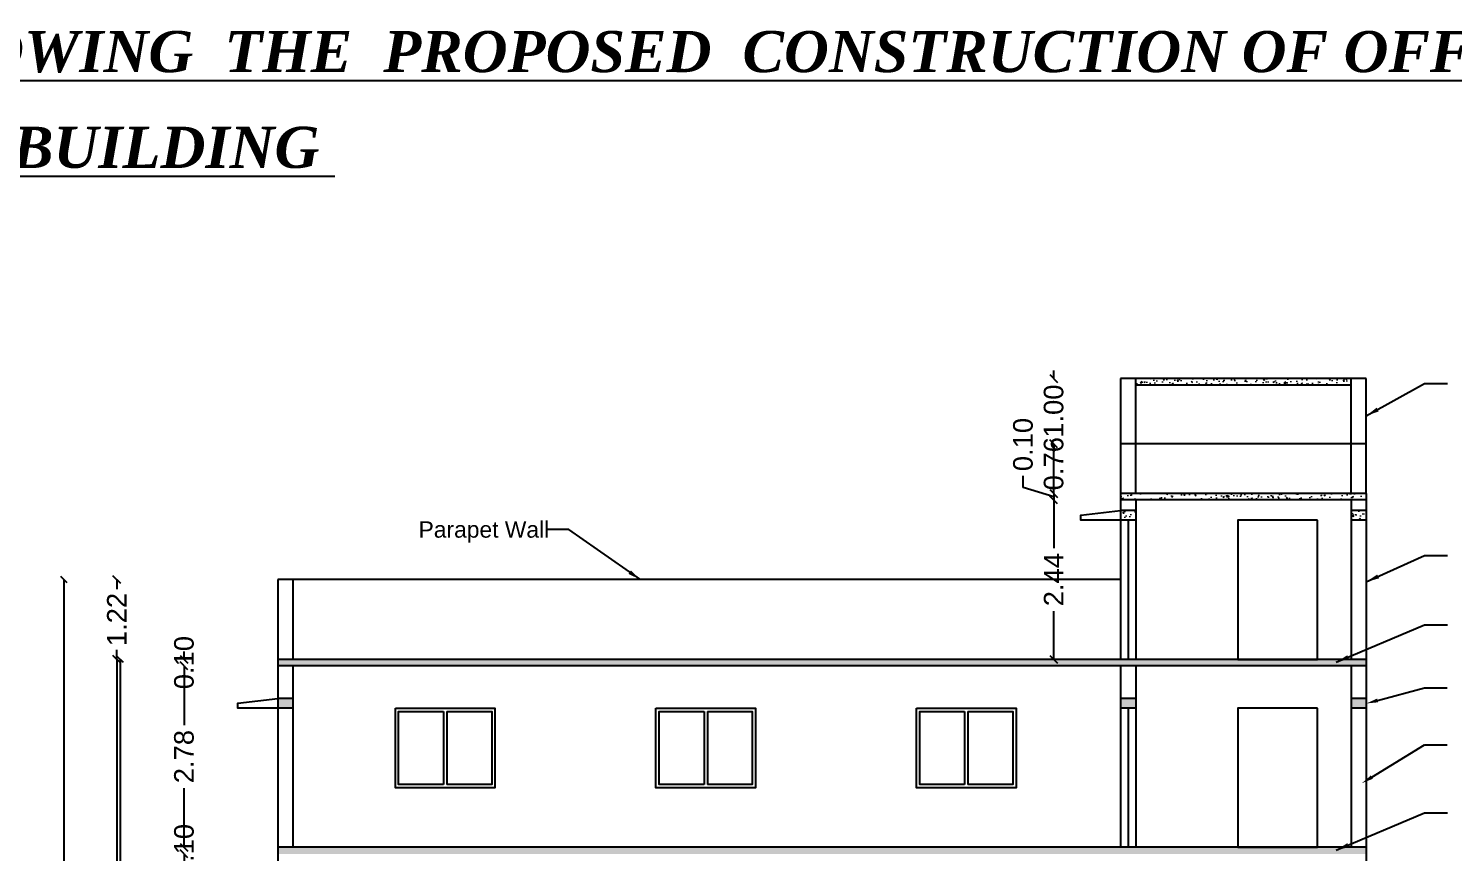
# Model space of a CAD drawing. Header units: metres. Extents: x 27 to 171, y 4 to 129.
# Drawn here: x 111.83 to 133.64, y 62.32 to 74.94 of the extents above; entities that cross this region are included whole.
import ezdxf
from ezdxf import colors
from ezdxf.entities.mleader import LeaderData, LeaderLine
from ezdxf.math import Vec2, Vec3

# ---------------------------------------------------------------- set-up
doc = ezdxf.new("R2010")
doc.units = ezdxf.units.M
doc.header["$MEASUREMENT"] = 0
for name, color, linetype in [('BLK_1_HT_OF_BLDG', 5, 'Continuous'), ('BLK_1_PARAPET_HT', 233, 'Continuous'), ('BLK_1_ROOF_WATER_TA1NK_HT', 235, 'Continuous'), ('BLK_1_STAIR_HEADROOM', 1, 'Continuous'), ('BLK_1_TOTAL_HEIGHT', 21, 'Continuous')]:
    doc.layers.add(name, color=color, linetype=linetype)
doc.styles.get("Standard").update_dxf_attribs({"font": 'arial.ttf'})
doc.styles.add('style3', font='timesbi.ttf', dxfattribs={"height": 0.23})
doc.dimstyles.get("Standard").update_dxf_attribs({"dimtxt": 0.3, "dimasz": 0.12, "dimexe": 0.18, "dimexo": 0.0625, "dimgap": 0.09, "dimtad": 0, "dimzin": 0, "dimdsep": 46, "dimtxsty": 'Standard', "dimblk": 'OBLIQUE', "dimcen": 0.09, "dimse1": 1, "dimse2": 1, "dimadec": 0, "dimazin": 0, "dimtfac": 1, "dimtofl": 0, "dimtmove": 0, "dimatfit": 3, "dimfxl": 0, "dimtolj": 1, "dimtzin": 0, "dimarcsym": 0})
doc.dimstyles.new('STANDARD$0', dxfattribs={"dimtxt": 7, "dimasz": 3, "dimexe": 3, "dimexo": 1, "dimgap": 1.5, "dimtad": 1, "dimdec": 1, "dimzin": 1, "dimdsep": 46, "dimlunit": 4, "dimtxsty": 'Standard', "dimblk": 'OBLIQUE', "dimcen": 0.09375, "dimdle": 1, "dimclrd": 8, "dimclre": 8, "dimclrt": 7, "dimadec": 1, "dimazin": 0, "dimtfac": 1, "dimtdec": 1, "dimtix": 1, "dimtmove": 2, "dimatfit": 3, "dimldrblk": 'ARCHTICK', "dimfxl": 0, "dimfrac": 2, "dimtolj": 1, "dimtzin": 0, "dimarcsym": 0})
doc.dimstyles.new('STANDARD_WS', dxfattribs={"dimtxt": 0.3, "dimasz": 0.1, "dimexe": 0.18, "dimexo": 0.0625, "dimgap": 0.09, "dimtad": 0, "dimzin": 0, "dimdsep": 46, "dimtxsty": 'Standard', "dimblk": 'OBLIQUE', "dimcen": 0.09, "dimse1": 1, "dimse2": 1, "dimadec": 0, "dimazin": 0, "dimtfac": 1, "dimtofl": 0, "dimtmove": 0, "dimatfit": 3, "dimfxl": 0, "dimtolj": 1, "dimtzin": 0, "dimarcsym": 0})
pattern_1 = [(50, (862.87368, -8354.73341), (0.2151780548, -0.0188256405), [0.0225, -0.2475]), (355, (862.87368, -8354.7334), (-0.0416254, 0.22565764), [0.018, -0.198]), (100.4514445, (862.89162, -8354.73498), (0.173552654, 0.2068319973), [0.0191220576, -0.2103426336]), (46.1842, (862.87368, -8354.6734), (0.320172399, -0.049655784), [0.03375, -0.37125]), (96.6356355, (862.90037, -8354.67755), (0.280398584, 0.29223558), [0.028683103, -0.315514128]), (351.184164, (862.8737, -8354.6734), (0.280398584, 0.29223558), [0.027, -0.297]), (21, (862.90368, -8354.68841), (0.1790721156, -0.1207856672), [0.0225, -0.2475]), (326, (862.90368, -8354.6884), (0.0729945996, 0.2175450135), [0.018, -0.198]), (71.4514447, (862.9186, -8354.69847), (0.252066713, 0.096759346), [0.019122057, -0.2103426336]), (37.5, (862.873685, -8354.73341), (0.0036479566, 0.09986815615), [0, -0.1956, 0, -0.201, 0, -0.19875]), (7.5, (862.87368, -8354.73341), (0.0789208612, 0.1183235136), [0, -0.1146, 0, -0.1911, 0, -0.07575]), (327.5, (862.806785, -8354.73341), (0.16014673085, -0.0067664615), [0, -0.075, 0, -0.234, 0, -0.3105]), (317.5, (862.77678, -8354.73341), (0.1749558508, 0.0300314947), [0, -0.0975, 0, -0.1554, 0, -0.2205])]

# ---------------------------------------------------------------- blocks, each defined once
blk = doc.blocks.new('_Oblique')
at = {"color": 0, "linetype": 'ByBlock', "lineweight": -2}
blk.add_line((-0.5, -0.5), (0.5, 0.5), dxfattribs=at)
blk = doc.blocks.new('*D9')
at = {"layer": 'BLK_1_HT_OF_BLDG', "color": 0, "lineweight": -2}
for p, q in [((113.183, 65.279), (113.183, 59.918)), ((113.183, 53.324), (113.183, 58.754))]:
    blk.add_line(p, q, dxfattribs=at)
at = {"layer": 'Defpoints', "color": 0}
for p in [(113.183, 65.279), (115.646, 65.279), (115.646, 53.324)]:
    blk.add_point(p, dxfattribs=at)
at = {"layer": 'BLK_1_HT_OF_BLDG', "color": 0, "lineweight": -2, "xscale": 0.12, "yscale": 0.12, "zscale": 0.12}
for p, rotation in [((113.183, 65.279), 90), ((113.183, 53.324), 270)]:
    blk.add_blockref('_Oblique', p, dxfattribs=dict(at, rotation=rotation))
at = {"layer": 'BLK_1_HT_OF_BLDG', "color": 0, "insert": (113.183, 59.336), "char_height": 0.3, "attachment_point": 5, "rotation": 90}
blk.add_mtext('\\A1;11.96', dxfattribs=at)
blk = doc.blocks.new('*D15')
at = {"color": 0, "lineweight": -2}
for p, q in [((114.212, 62.301), (114.212, 61.395)), ((114.212, 59.524), (114.212, 60.43))]:
    blk.add_line(p, q, dxfattribs=at)
at = {"layer": 'Defpoints', "color": 0}
for p in [(114.212, 62.301), (115.646, 62.301), (115.646, 59.524)]:
    blk.add_point(p, dxfattribs=at)
at = {"color": 0, "lineweight": -2, "xscale": 0.12, "yscale": 0.12, "zscale": 0.12}
for p, rotation in [((114.212, 62.301), 90), ((114.212, 59.524), 270)]:
    blk.add_blockref('_Oblique', p, dxfattribs=dict(at, rotation=rotation))
at = {"color": 0, "insert": (114.212, 60.913), "char_height": 0.3, "attachment_point": 5, "rotation": 90}
blk.add_mtext('\\A1;2.78', dxfattribs=at)
blk = doc.blocks.new('*D16')
at = {"color": 0, "lineweight": -2}
for p, q in [((114.212, 62.401), (114.212, 62.521)), ((114.212, 62.301), (114.212, 62.181))]:
    blk.add_line(p, q, dxfattribs=at)
at = {"layer": 'Defpoints', "color": 0}
for p in [(114.212, 62.401), (115.646, 62.401), (115.646, 62.301)]:
    blk.add_point(p, dxfattribs=at)
at = {"color": 0, "lineweight": -2, "xscale": 0.12, "yscale": 0.12, "zscale": 0.12}
for p, rotation in [((114.212, 62.401), 270), ((114.212, 62.301), 90)]:
    blk.add_blockref('_Oblique', p, dxfattribs=dict(at, rotation=rotation))
at = {"color": 0, "insert": (114.212, 62.351), "char_height": 0.3, "attachment_point": 5, "rotation": 90}
blk.add_mtext('\\A1;0.10', dxfattribs=at)
blk = doc.blocks.new('*D17')
at = {"color": 0, "lineweight": -2}
for p, q in [((114.212, 65.179), (114.212, 64.273)), ((114.212, 62.401), (114.212, 63.308))]:
    blk.add_line(p, q, dxfattribs=at)
at = {"layer": 'Defpoints', "color": 0}
for p in [(114.212, 65.179), (115.646, 65.179), (115.646, 62.401)]:
    blk.add_point(p, dxfattribs=at)
at = {"color": 0, "lineweight": -2, "xscale": 0.12, "yscale": 0.12, "zscale": 0.12}
for p, rotation in [((114.212, 65.179), 90), ((114.212, 62.401), 270)]:
    blk.add_blockref('_Oblique', p, dxfattribs=dict(at, rotation=rotation))
at = {"color": 0, "insert": (114.212, 63.79), "char_height": 0.3, "attachment_point": 5, "rotation": 90}
blk.add_mtext('\\A1;2.78', dxfattribs=at)
blk = doc.blocks.new('*D18')
at = {"color": 0, "lineweight": -2}
for p, q in [((114.212, 65.279), (114.212, 65.399)), ((114.212, 65.179), (114.212, 65.059))]:
    blk.add_line(p, q, dxfattribs=at)
at = {"layer": 'Defpoints', "color": 0}
for p in [(114.212, 65.279), (115.646, 65.279), (115.646, 65.179)]:
    blk.add_point(p, dxfattribs=at)
at = {"color": 0, "lineweight": -2, "xscale": 0.12, "yscale": 0.12, "zscale": 0.12}
for p, rotation in [((114.212, 65.279), 270), ((114.212, 65.179), 90)]:
    blk.add_blockref('_Oblique', p, dxfattribs=dict(at, rotation=rotation))
at = {"color": 0, "insert": (114.212, 65.229), "char_height": 0.3, "attachment_point": 5, "rotation": 90}
blk.add_mtext('\\A1;0.10', dxfattribs=at)
blk = doc.blocks.new('*D19')
at = {"layer": 'BLK_1_PARAPET_HT', "color": 0, "lineweight": -2}
for p, q in [((113.183, 66.499), (113.183, 66.353)), ((113.183, 65.279), (113.183, 65.425))]:
    blk.add_line(p, q, dxfattribs=at)
at = {"layer": 'Defpoints', "color": 0}
for p in [(113.183, 66.499), (119.406, 66.499), (115.646, 65.279)]:
    blk.add_point(p, dxfattribs=at)
at = {"layer": 'BLK_1_PARAPET_HT', "color": 0, "lineweight": -2, "xscale": 0.12, "yscale": 0.12, "zscale": 0.12}
for p, rotation in [((113.183, 66.499), 90), ((113.183, 65.279), 270)]:
    blk.add_blockref('_Oblique', p, dxfattribs=dict(at, rotation=rotation))
at = {"layer": 'BLK_1_PARAPET_HT', "color": 0, "insert": (113.183, 65.889), "char_height": 0.3, "attachment_point": 5, "rotation": 90}
blk.add_mtext('\\A1;1.22', dxfattribs=at)
blk = doc.blocks.new('*D124')
at = {"color": 0, "lineweight": -2}
blk.add_line((127.523, 67.819), (127.523, 68.579), dxfattribs=at)
at = {"layer": 'Defpoints', "color": 0}
for p in [(127.523, 68.579), (128.548, 68.579), (128.548, 67.819)]:
    blk.add_point(p, dxfattribs=at)
at = {"color": 0, "lineweight": -2, "xscale": 0.12, "yscale": 0.12, "zscale": 0.12}
for p, rotation in [((127.523, 68.579), 90), ((127.523, 67.819), 270)]:
    blk.add_blockref('_Oblique', p, dxfattribs=dict(at, rotation=rotation))
at = {"color": 0, "insert": (127.523, 68.274), "char_height": 0.3, "attachment_point": 5, "rotation": 90}
blk.add_mtext('\\A1;0.76', dxfattribs=at)
blk = doc.blocks.new('*D125')
at = {"layer": 'BLK_1_ROOF_WATER_TA1NK_HT', "color": 0, "lineweight": -2}
for p, q in [((127.523, 69.579), (127.523, 69.699)), ((127.523, 68.579), (127.523, 68.459))]:
    blk.add_line(p, q, dxfattribs=at)
at = {"layer": 'Defpoints', "color": 0}
for p in [(127.523, 69.579), (128.548, 69.579), (128.548, 68.579)]:
    blk.add_point(p, dxfattribs=at)
at = {"layer": 'BLK_1_ROOF_WATER_TA1NK_HT', "color": 0, "lineweight": -2, "xscale": 0.12, "yscale": 0.12, "zscale": 0.12}
for p, rotation in [((127.523, 69.579), 270), ((127.523, 68.579), 90)]:
    blk.add_blockref('_Oblique', p, dxfattribs=dict(at, rotation=rotation))
at = {"layer": 'BLK_1_ROOF_WATER_TA1NK_HT', "color": 0, "insert": (127.523, 69.079), "char_height": 0.3, "attachment_point": 5, "rotation": 90}
blk.add_mtext('\\A1;1.00', dxfattribs=at)
blk = doc.blocks.new('*D126')
at = {"color": 0, "lineweight": -2}
for p, q in [((127.054, 67.909), (127.054, 68.089)), ((127.523, 67.769), (127.054, 67.909)), ((127.523, 67.819), (127.523, 67.939)), ((127.523, 67.819), (127.523, 67.719)), ((127.523, 67.719), (127.523, 67.599))]:
    blk.add_line(p, q, dxfattribs=at)
at = {"layer": 'Defpoints', "color": 0}
for p in [(127.523, 67.719), (128.548, 67.819), (128.548, 67.719)]:
    blk.add_point(p, dxfattribs=at)
at = {"color": 0, "lineweight": -2, "xscale": 0.12, "yscale": 0.12, "zscale": 0.12}
for p, rotation in [((127.523, 67.819), 270), ((127.523, 67.719), 90)]:
    blk.add_blockref('_Oblique', p, dxfattribs=dict(at, rotation=rotation))
at = {"color": 0, "insert": (127.054, 68.568), "char_height": 0.3, "attachment_point": 5, "rotation": 90}
blk.add_mtext('\\A1;0.10', dxfattribs=at)
blk = doc.blocks.new('*D127')
at = {"layer": 'BLK_1_STAIR_HEADROOM', "color": 0, "lineweight": -2}
for p, q in [((127.523, 67.719), (127.523, 66.98)), ((127.523, 65.279), (127.523, 66.017))]:
    blk.add_line(p, q, dxfattribs=at)
at = {"layer": 'Defpoints', "color": 0}
for p in [(128.548, 67.719), (127.523, 65.279), (128.548, 65.279)]:
    blk.add_point(p, dxfattribs=at)
at = {"layer": 'BLK_1_STAIR_HEADROOM', "color": 0, "lineweight": -2, "xscale": 0.12, "yscale": 0.12, "zscale": 0.12}
for p, rotation in [((127.523, 67.719), 90), ((127.523, 65.279), 270)]:
    blk.add_blockref('_Oblique', p, dxfattribs=dict(at, rotation=rotation))
at = {"layer": 'BLK_1_STAIR_HEADROOM', "color": 0, "insert": (127.523, 66.499), "char_height": 0.3, "attachment_point": 5, "rotation": 90}
blk.add_mtext('\\A1;2.44', dxfattribs=at)
blk = doc.blocks.new('*D143')
at = {"layer": 'BLK_1_TOTAL_HEIGHT', "color": 0, "lineweight": -2}
for p, q in [((112.374, 66.499), (112.374, 60.494)), ((112.374, 53.324), (112.374, 59.329))]:
    blk.add_line(p, q, dxfattribs=at)
at = {"layer": 'Defpoints', "color": 0}
for p in [(112.374, 66.499), (115.646, 66.499), (115.646, 53.324)]:
    blk.add_point(p, dxfattribs=at)
at = {"layer": 'BLK_1_TOTAL_HEIGHT', "color": 0, "lineweight": -2, "xscale": 0.1, "yscale": 0.1, "zscale": 0.1}
for p, rotation in [((112.374, 66.499), 90), ((112.374, 53.324), 270)]:
    blk.add_blockref('_Oblique', p, dxfattribs=dict(at, rotation=rotation))
at = {"layer": 'BLK_1_TOTAL_HEIGHT', "color": 0, "insert": (112.374, 59.911), "char_height": 0.3, "attachment_point": 5, "rotation": 90}
blk.add_mtext('\\A1;13.18', dxfattribs=at)
blk = doc.blocks.new('*D157')
at = {"color": 0, "lineweight": -2}
for p, q in [((127.523, 69.579), (127.523, 69.679)), ((127.523, 68.579), (127.523, 68.479))]:
    blk.add_line(p, q, dxfattribs=at)
at = {"layer": 'Defpoints', "color": 0}
for p in [(127.523, 69.579), (128.548, 69.579), (128.548, 68.579)]:
    blk.add_point(p, dxfattribs=at)
at = {"color": 0, "lineweight": -2, "xscale": 0.1, "yscale": 0.1, "zscale": 0.1}
for p, rotation in [((127.523, 69.579), 270), ((127.523, 68.579), 90)]:
    blk.add_blockref('_Oblique', p, dxfattribs=dict(at, rotation=rotation))
at = {"color": 0, "insert": (127.523, 69.079), "char_height": 0.3, "attachment_point": 5, "rotation": 90}
blk.add_mtext('\\A1;1.00', dxfattribs=at)
blk = doc.blocks.new('*D158')
at = {"color": 0, "lineweight": -2}
for p, q in [((113.234, 65.279), (113.234, 59.883)), ((113.234, 53.324), (113.234, 58.719))]:
    blk.add_line(p, q, dxfattribs=at)
at = {"layer": 'Defpoints', "color": 0}
for p in [(115.646, 65.279), (113.234, 53.324), (115.646, 53.324)]:
    blk.add_point(p, dxfattribs=at)
at = {"color": 0, "lineweight": -2, "xscale": 0.1, "yscale": 0.1, "zscale": 0.1}
for p, rotation in [((113.234, 65.279), 90), ((113.234, 53.324), 270)]:
    blk.add_blockref('_Oblique', p, dxfattribs=dict(at, rotation=rotation))
at = {"color": 0, "insert": (113.234, 59.301), "char_height": 0.3, "attachment_point": 5, "rotation": 90}
blk.add_mtext('\\A1;11.96', dxfattribs=at)

msp = doc.modelspace()

# ---------------------------------------------------------------- hatches: boundary and pattern name
at = {"lineweight": 5}
h = msp.add_hatch(dxfattribs=at)
h.set_pattern_fill('AR-CONC', color=256, scale=0.03)
h.set_pattern_definition([(50, (9.92948, 16.0527), (0.21517805, -0.01882564), [0.0225, -0.2475]), (355, (9.92948, 16.0527), (-0.0416254, 0.22565764), [0.018, -0.198]), (100.45144, (9.9474, 16.05112), (0.17355265, 0.206832), [0.01912206, -0.21034263]), (46.1842, (9.92948, 16.1127), (0.3201724, -0.0496558), [0.03375, -0.37125]), (96.63564, (9.95616, 16.10855), (0.2803986, 0.2922356), [0.0286831, -0.3155141]), (351.18416, (9.92948, 16.1127), (0.2803986, 0.2922356), [0.027, -0.297]), (21, (9.95948, 16.0977), (0.17907212, -0.12078567), [0.0225, -0.2475]), (326, (9.95948, 16.0977), (0.0729946, 0.217545), [0.018, -0.198]), (71.45144, (9.9744, 16.08763), (0.2520667, 0.09675935), [0.01912206, -0.21034263]), (37.5, (9.929475, 16.05269), (0.003647957, 0.099868156), [0, -0.1956, 0, -0.201, 0, -0.19875]), (7.5, (9.92948, 16.05269), (0.07892086, 0.11832351), [0, -0.1146, 0, -0.1911, 0, -0.07575]), (327.5, (9.862575, 16.05269), (0.16014673, -0.00676646), [0, -0.075, 0, -0.234, 0, -0.3105]), (317.5, (9.83258, 16.05269), (0.17495585, 0.0300315), [0, -0.0975, 0, -0.1554, 0, -0.2205])])
h.paths.add_polyline_path([(132.078, 69.479), (132.078, 69.579), (128.778, 69.579), (128.778, 69.479)])
h = msp.add_hatch(dxfattribs=at)
h.set_pattern_fill('AR-CONC', color=256, scale=0.03)
h.set_pattern_definition(pattern_1)
h.paths.add_polyline_path([(132.308, 67.719), (132.308, 67.819), (128.548, 67.819), (128.548, 67.719)])
h = msp.add_hatch(dxfattribs=at)
h.set_pattern_fill('AR-CONC', color=256, scale=0.03)
h.set_pattern_definition(pattern_1)
h.paths.add_polyline_path([(128.548, 67.559), (128.548, 67.409), (128.778, 67.409), (128.778, 67.559)])
h.paths.add_polyline_path([(132.078, 67.559), (132.078, 67.409), (132.308, 67.409), (132.308, 67.559)])
h = msp.add_hatch(dxfattribs=at)
h.set_pattern_fill('AR-CONC', color=256, scale=0.03)
h.set_pattern_definition(pattern_1)
h.paths.add_polyline_path([(132.308, 65.279), (115.646, 65.279), (115.646, 65.179), (132.308, 65.179)])
h = msp.add_hatch(dxfattribs=at)
h.set_pattern_fill('AR-CONC', color=256, scale=0.03)
h.set_pattern_definition([(50, (862.87368, -8346.03091), (0.2151780548, -0.0188256405), [0.0225, -0.2475]), (355, (862.87368, -8346.0309), (-0.0416254, 0.22565764), [0.018, -0.198]), (100.4514445, (862.89162, -8346.03248), (0.173552654, 0.2068319973), [0.0191220576, -0.2103426336]), (46.1842, (862.87368, -8345.9709), (0.320172399, -0.049655784), [0.03375, -0.37125]), (96.6356355, (862.90037, -8345.97505), (0.280398584, 0.29223558), [0.028683103, -0.315514128]), (351.184164, (862.8737, -8345.9709), (0.280398584, 0.29223558), [0.027, -0.297]), (21, (862.90368, -8345.98591), (0.1790721156, -0.1207856672), [0.0225, -0.2475]), (326, (862.90368, -8345.9859), (0.0729945996, 0.2175450135), [0.018, -0.198]), (71.4514447, (862.9186, -8345.99597), (0.252066713, 0.096759346), [0.019122057, -0.2103426336]), (37.5, (862.873685, -8346.03091), (0.0036479566, 0.09986815615), [0, -0.1956, 0, -0.201, 0, -0.19875]), (7.5, (862.87368, -8346.03091), (0.0789208612, 0.1183235136), [0, -0.1146, 0, -0.1911, 0, -0.07575]), (327.5, (862.806785, -8346.03091), (0.16014673085, -0.0067664615), [0, -0.075, 0, -0.234, 0, -0.3105]), (317.5, (862.77678, -8346.03091), (0.1749558508, 0.0300314947), [0, -0.0975, 0, -0.1554, 0, -0.2205])])
h.paths.add_polyline_path([(115.876, 64.681), (115.646, 64.681), (115.646, 64.531), (115.876, 64.531)])
h.paths.add_polyline_path([(128.778, 64.681), (128.548, 64.681), (128.548, 64.531), (128.778, 64.531)])
h.paths.add_polyline_path([(132.308, 64.681), (132.078, 64.681), (132.078, 64.531), (132.308, 64.531)])
h = msp.add_hatch(dxfattribs=at)
h.set_pattern_fill('AR-CONC', color=256, scale=0.03)
h.set_pattern_definition([(50, (862.87368, -8354.71591), (0.2151780548, -0.0188256405), [0.0225, -0.2475]), (355, (862.87368, -8354.7159), (-0.0416254, 0.22565764), [0.018, -0.198]), (100.4514445, (862.89162, -8354.71748), (0.173552654, 0.2068319973), [0.0191220576, -0.2103426336]), (46.1842, (862.87368, -8354.6559), (0.320172399, -0.049655784), [0.03375, -0.37125]), (96.6356355, (862.90037, -8354.66005), (0.280398584, 0.29223558), [0.028683103, -0.315514128]), (351.184164, (862.8737, -8354.6559), (0.280398584, 0.29223558), [0.027, -0.297]), (21, (862.90368, -8354.67091), (0.1790721156, -0.1207856672), [0.0225, -0.2475]), (326, (862.90368, -8354.6709), (0.0729945996, 0.2175450135), [0.018, -0.198]), (71.4514447, (862.9186, -8354.68097), (0.252066713, 0.096759346), [0.019122057, -0.2103426336]), (37.5, (862.873685, -8354.71591), (0.0036479566, 0.09986815615), [0, -0.1956, 0, -0.201, 0, -0.19875]), (7.5, (862.87368, -8354.71591), (0.0789208612, 0.1183235136), [0, -0.1146, 0, -0.1911, 0, -0.07575]), (327.5, (862.806785, -8354.71591), (0.16014673085, -0.0067664615), [0, -0.075, 0, -0.234, 0, -0.3105]), (317.5, (862.77678, -8354.71591), (0.1749558508, 0.0300314947), [0, -0.0975, 0, -0.1554, 0, -0.2205])])
h.paths.add_polyline_path([(132.308, 62.301), (132.308, 62.401), (115.646, 62.401), (115.646, 62.301)])

# ---------------------------------------------------------------- linework, layer by layer
for p, q in [((132.308, 69.579), (128.548, 69.579)), ((128.548, 69.579), (128.548, 67.819)), ((128.778, 67.819), (128.778, 69.579)), ((132.078, 69.479), (128.778, 69.479)), ((132.078, 67.819), (132.078, 69.579)), ((132.308, 67.819), (132.308, 69.579)), ((132.308, 68.579), (128.548, 68.579)), ((128.548, 67.819), (128.548, 65.279)), ((132.308, 67.819), (128.548, 67.819)), ((132.308, 67.719), (128.548, 67.719)), ((128.778, 67.719), (128.778, 65.279)), ((132.078, 67.719), (132.078, 65.279)), ((132.308, 67.819), (132.308, 53.324)), ((128.778, 67.559), (128.548, 67.559)), ((128.778, 67.409), (128.548, 67.409)), ((128.663, 67.409), (128.663, 65.279)), ((132.308, 67.559), (132.078, 67.559)), ((132.308, 67.409), (132.078, 67.409)), ((115.646, 66.499), (115.646, 53.324)), ((128.548, 66.499), (115.646, 66.499)), ((115.876, 66.499), (115.876, 65.279)), ((132.078, 66.499), (132.078, 65.279)), ((132.308, 65.279), (115.646, 65.279)), ((132.308, 65.179), (115.646, 65.179)), ((115.876, 65.179), (115.876, 62.401)), ((128.548, 65.179), (128.548, 62.401)), ((128.778, 65.179), (128.778, 62.401)), ((132.078, 65.179), (132.078, 62.401)), ((115.876, 64.681), (115.646, 64.681)), ((128.778, 64.681), (128.548, 64.681)), ((132.308, 64.681), (132.078, 64.681)), ((115.876, 64.531), (115.646, 64.531)), ((118.184, 64.481), (118.184, 63.361)), ((118.234, 64.481), (118.234, 63.361)), ((122.172, 64.481), (122.172, 63.361)), ((122.222, 64.481), (122.222, 63.361)), ((126.16, 64.481), (126.16, 63.361)), ((126.21, 64.481), (126.21, 63.361)), ((128.778, 64.531), (128.548, 64.531)), ((128.663, 64.531), (128.663, 62.401)), ((132.308, 64.531), (132.078, 64.531)), ((132.308, 62.401), (115.646, 62.401))]:
    msp.add_line(p, q)
for points in [[(128.548, 67.409), (127.938, 67.409), (127.938, 67.484), (128.548, 67.559)], [(115.646, 64.531), (115.036, 64.531), (115.036, 64.606), (115.646, 64.681)], [(118.184, 63.361), (117.497, 63.361), (117.497, 64.481), (118.184, 64.481)], [(118.234, 64.481), (118.921, 64.481), (118.921, 63.361), (118.234, 63.361)], [(122.172, 63.361), (121.485, 63.361), (121.485, 64.481), (122.172, 64.481)], [(122.222, 64.481), (122.909, 64.481), (122.909, 63.361), (122.222, 63.361)], [(126.16, 63.361), (125.473, 63.361), (125.473, 64.481), (126.16, 64.481)], [(126.21, 64.481), (126.897, 64.481), (126.897, 63.361), (126.21, 63.361)]]:
    msp.add_lwpolyline(points)
for points in [[(131.563, 67.409), (130.343, 67.409), (130.343, 65.279), (131.563, 65.279)], [(117.447, 64.531), (118.971, 64.531), (118.971, 63.311), (117.447, 63.311)], [(121.435, 64.531), (122.959, 64.531), (122.959, 63.311), (121.435, 63.311)], [(125.423, 64.531), (126.947, 64.531), (126.947, 63.311), (125.423, 63.311)], [(131.563, 64.531), (130.343, 64.531), (130.343, 62.401), (131.563, 62.401)]]:
    msp.add_lwpolyline(points, close=True)

# ---------------------------------------------------------------- texts
at = {"style": 'style3'}
for s, p in [('%%UPLAN  SHOWING  THE  PROPOSED  CONSTRUCTION OF OFFICE  BUILDING (STILT+3 FLOORS) ', (106.846, 74.27)), ('%%UEXISTING BUILDING ', (106.846, 72.804))]:
    msp.add_text(s, height=0.63, dxfattribs=at).set_placement(p)
msp.add_text('Parapet Wall', height=0.25).set_placement((117.802, 67.142))

# ---------------------------------------------------------------- dimensions: what is measured, and where the dimension line sits
for base, p1, p2, dimstyle, override, picture, middle in [((127.523, 69.579), (128.548, 68.579), (128.548, 69.579), 'STANDARD_WS', {"dimpost": '\\X', "dimfxl": 3, "dimfxlon": 1, "dimarcsym": 1}, '*D157', (127.523, 69.079)), ((127.523, 67.719), (128.548, 67.819), (128.548, 67.719), 'STANDARD$0', {"dimtxt": 0.3, "dimasz": 0.12, "dimexe": 0.18, "dimexo": 0.0625, "dimgap": 0.09, "dimtad": 0, "dimdec": 2, "dimzin": 0, "dimlunit": 2, "dimpost": '\\X', "dimcen": 0.09, "dimdle": 0, "dimse1": 1, "dimse2": 1, "dimclrd": 0, "dimclre": 0, "dimclrt": 0, "dimadec": 0, "dimtdec": 2, "dimtix": 0, "dimtofl": 0, "dimtmove": 1, "dimfxl": 2, "dimfxlon": 1, "dimfrac": 0}, '*D126', (127.054, 68.179)), ((113.233690497, 53.323864652), (115.645771245, 65.278864652), (115.645771245, 53.323864652), 'STANDARD_WS', {"dimpost": '\\X', "dimfxl": 3, "dimfxlon": 1, "dimarcsym": 1}, '*D158', (113.233690497, 59.301364652)), ((114.212, 65.179), (115.646, 62.401), (115.646, 65.179), 'Standard', {"dimpost": '\\X', "dimtmove": 1, "dimfxl": 2, "dimfxlon": 1}, '*D17', (114.212, 63.79)), ((114.212, 62.301), (115.646, 59.524), (115.646, 62.301), 'Standard', {"dimpost": '\\X', "dimtmove": 1, "dimfxl": 2, "dimfxlon": 1}, '*D15', (114.212, 60.913))]:
    dim = msp.add_linear_dim(base=base, p1=p1, p2=p2, angle=90, dimstyle=dimstyle, override=override)
    dim.commit()
    dim.dimension.update_dxf_attribs({"geometry": picture, "text_midpoint": middle})
for base, p1, p2, dimstyle, override, picture, middle in [((127.523, 68.579), (128.548, 67.819), (128.548, 68.579), 'STANDARD$0', {"dimtxt": 0.3, "dimasz": 0.12, "dimexe": 0.18, "dimexo": 0.0625, "dimgap": 0.09, "dimtad": 0, "dimdec": 2, "dimzin": 0, "dimlunit": 2, "dimpost": '\\X', "dimcen": 0.09, "dimdle": 0, "dimse1": 1, "dimse2": 1, "dimclrd": 0, "dimclre": 0, "dimclrt": 0, "dimadec": 0, "dimtdec": 2, "dimtix": 0, "dimtofl": 0, "dimtmove": 1, "dimfxl": 2, "dimfxlon": 1, "dimfrac": 0}, '*D124', (127.523, 68.274)), ((114.212, 65.279), (115.646, 65.179), (115.646, 65.279), 'Standard', {"dimpost": '\\X', "dimtmove": 1, "dimfxl": 2, "dimfxlon": 1}, '*D18', (114.212, 65.229)), ((114.212, 62.401), (115.646, 62.301), (115.646, 62.401), 'Standard', {"dimpost": '\\X', "dimtmove": 1, "dimfxl": 2, "dimfxlon": 1}, '*D16', (114.212, 62.351))]:
    dim = msp.add_linear_dim(base=base, p1=p1, p2=p2, angle=90, dimstyle=dimstyle, override=override)
    dim.commit()
    dim.dimension.update_dxf_attribs({"geometry": picture, "text_midpoint": middle, "dimtype": 160})
at = {"layer": 'BLK_1_HT_OF_BLDG'}
dim = msp.add_linear_dim(base=(113.183079355, 65.278864652), p1=(115.645771245, 53.323864652), p2=(115.645771245, 65.278864652), angle=90, dimstyle='Standard', override={"dimpost": '', "dimfxl": 2, "dimfxlon": 1}, dxfattribs=at)
dim.commit()
dim.dimension.update_dxf_attribs({"geometry": '*D9', "text_midpoint": (113.183079355, 59.336364652), "dimtype": 160})
at = {"layer": 'BLK_1_PARAPET_HT'}
dim = msp.add_linear_dim(base=(113.183, 66.499), p1=(115.646, 65.279), p2=(119.406, 66.499), angle=90, dimstyle='Standard', override={"dimpost": '\\X', "dimtmove": 1, "dimfxl": 2, "dimfxlon": 1}, dxfattribs=at)
dim.commit()
dim.dimension.update_dxf_attribs({"geometry": '*D19', "text_midpoint": (113.183, 65.889)})
at = {"layer": 'BLK_1_ROOF_WATER_TA1NK_HT'}
dim = msp.add_linear_dim(base=(127.523, 69.579), p1=(128.548, 68.579), p2=(128.548, 69.579), angle=90, dimstyle='STANDARD$0', override={"dimtxt": 0.3, "dimasz": 0.12, "dimexe": 0.18, "dimexo": 0.0625, "dimgap": 0.09, "dimtad": 0, "dimdec": 2, "dimzin": 0, "dimlunit": 2, "dimpost": '\\X', "dimcen": 0.09, "dimdle": 0, "dimse1": 1, "dimse2": 1, "dimclrd": 0, "dimclre": 0, "dimclrt": 0, "dimadec": 0, "dimtdec": 2, "dimtix": 0, "dimtofl": 0, "dimtmove": 1, "dimfxl": 2, "dimfxlon": 1, "dimfrac": 0}, dxfattribs=at)
dim.commit()
dim.dimension.update_dxf_attribs({"geometry": '*D125', "text_midpoint": (127.523, 69.079)})
at = {"layer": 'BLK_1_STAIR_HEADROOM', "color": 1}
dim = msp.add_linear_dim(base=(127.523, 65.279), p1=(128.548, 67.719), p2=(128.548, 65.279), angle=90, dimstyle='STANDARD$0', override={"dimtxt": 0.3, "dimasz": 0.12, "dimexe": 0.18, "dimexo": 0.0625, "dimgap": 0.09, "dimtad": 0, "dimdec": 2, "dimzin": 0, "dimlunit": 2, "dimpost": '\\X', "dimcen": 0.09, "dimdle": 0, "dimse1": 1, "dimse2": 1, "dimclrd": 0, "dimclre": 0, "dimclrt": 0, "dimadec": 0, "dimtdec": 2, "dimtix": 0, "dimtofl": 0, "dimtmove": 1, "dimfxl": 2, "dimfxlon": 1, "dimfrac": 0}, dxfattribs=at)
dim.commit()
dim.dimension.update_dxf_attribs({"geometry": '*D127', "text_midpoint": (127.523, 66.499)})
at = {"layer": 'BLK_1_TOTAL_HEIGHT'}
dim = msp.add_linear_dim(base=(112.373909015, 66.498864652), p1=(115.645771245, 53.323864652), p2=(115.645771245, 66.498864652), angle=90, dimstyle='STANDARD_WS', override={"dimpost": '\\X', "dimfxl": 3, "dimfxlon": 1, "dimarcsym": 1}, dxfattribs=at)
dim.commit()
dim.dimension.update_dxf_attribs({"geometry": '*D143', "text_midpoint": (112.373909015, 59.911364652)})

# ---------------------------------------------------------------- leaders
for points in [[(132.308, 69.007), (133.199, 69.502), (133.549, 69.502)], [(121.197, 66.499), (120.102, 67.266), (119.753, 67.266)], [(132.308, 66.466), (133.199, 66.871), (133.549, 66.871)], [(131.847, 65.234), (133.199, 65.809), (133.549, 65.809)], [(131.847, 62.356), (133.199, 62.931), (133.549, 62.931)]]:
    msp.add_leader(points, dimstyle='Standard', override={"dimasz": 0.2, "dimgap": 0.09, "dimtad": 0})
ml = msp.add_multileader_mtext('Standard')
ml.set_content('', color=256)
ml.set_leader_properties()
ml.build(insert=Vec2(0, 0))
ml.multileader.update_dxf_attribs({"dogleg_length": 0.36, "arrow_head_size": 0.18})
ctx = ml.context
ctx.base_point, ctx.char_height, ctx.arrow_head_size, ctx.landing_gap_size, ctx.plane_origin = Vec3(133.549, 64.845), 0.18, 0.18, 0.09, Vec3(123.751, 66.197)
notes = []
notes.append((ctx, [(0, (1, 1, 0), (133.199, 64.845), (1, 0), 0.349, [(0, [(132.308, 64.603)], 0, [])])]))
ctx.mtext.insert, ctx.mtext.flow_direction = Vec3(133.639, 64.935), 5
ml = msp.add_multileader_mtext('Standard')
ml.set_content('', color=256)
ml.set_leader_properties()
ml.build(insert=Vec2(0, 0))
ml.multileader.update_dxf_attribs({"dogleg_length": 0.36, "arrow_head_size": 0.18})
ctx = ml.context
ctx.base_point, ctx.char_height, ctx.arrow_head_size, ctx.landing_gap_size, ctx.plane_origin = Vec3(133.549, 63.968), 0.18, 0.18, 0.09, Vec3(123.905, 65.052)
notes.append((ctx, [(0, (1, 1, 0), (133.199, 63.968), (1, 0), 0.349, [(0, [(132.24, 63.382)], 0, [])])]))
ctx.mtext.insert, ctx.mtext.flow_direction = Vec3(133.639, 64.058), 5
for ctx, leaders in notes:
    for number, flags, end, landing, length, lines in leaders:
        leader = LeaderData()
        leader.index, (leader.has_last_leader_line, leader.has_dogleg_vector, leader.attachment_direction) = number, flags
        leader.last_leader_point, leader.dogleg_vector, leader.dogleg_length = Vec3(end), Vec3(landing), length
        for number, points, colour, breaks in lines:
            line = LeaderLine()
            line.index, line.vertices, line.color, line.breaks = number, Vec3.list(points), colors.encode_raw_color(colour), breaks
            leader.lines.append(line)
        ctx.leaders.append(leader)

doc.saveas('drawing.dxf')
